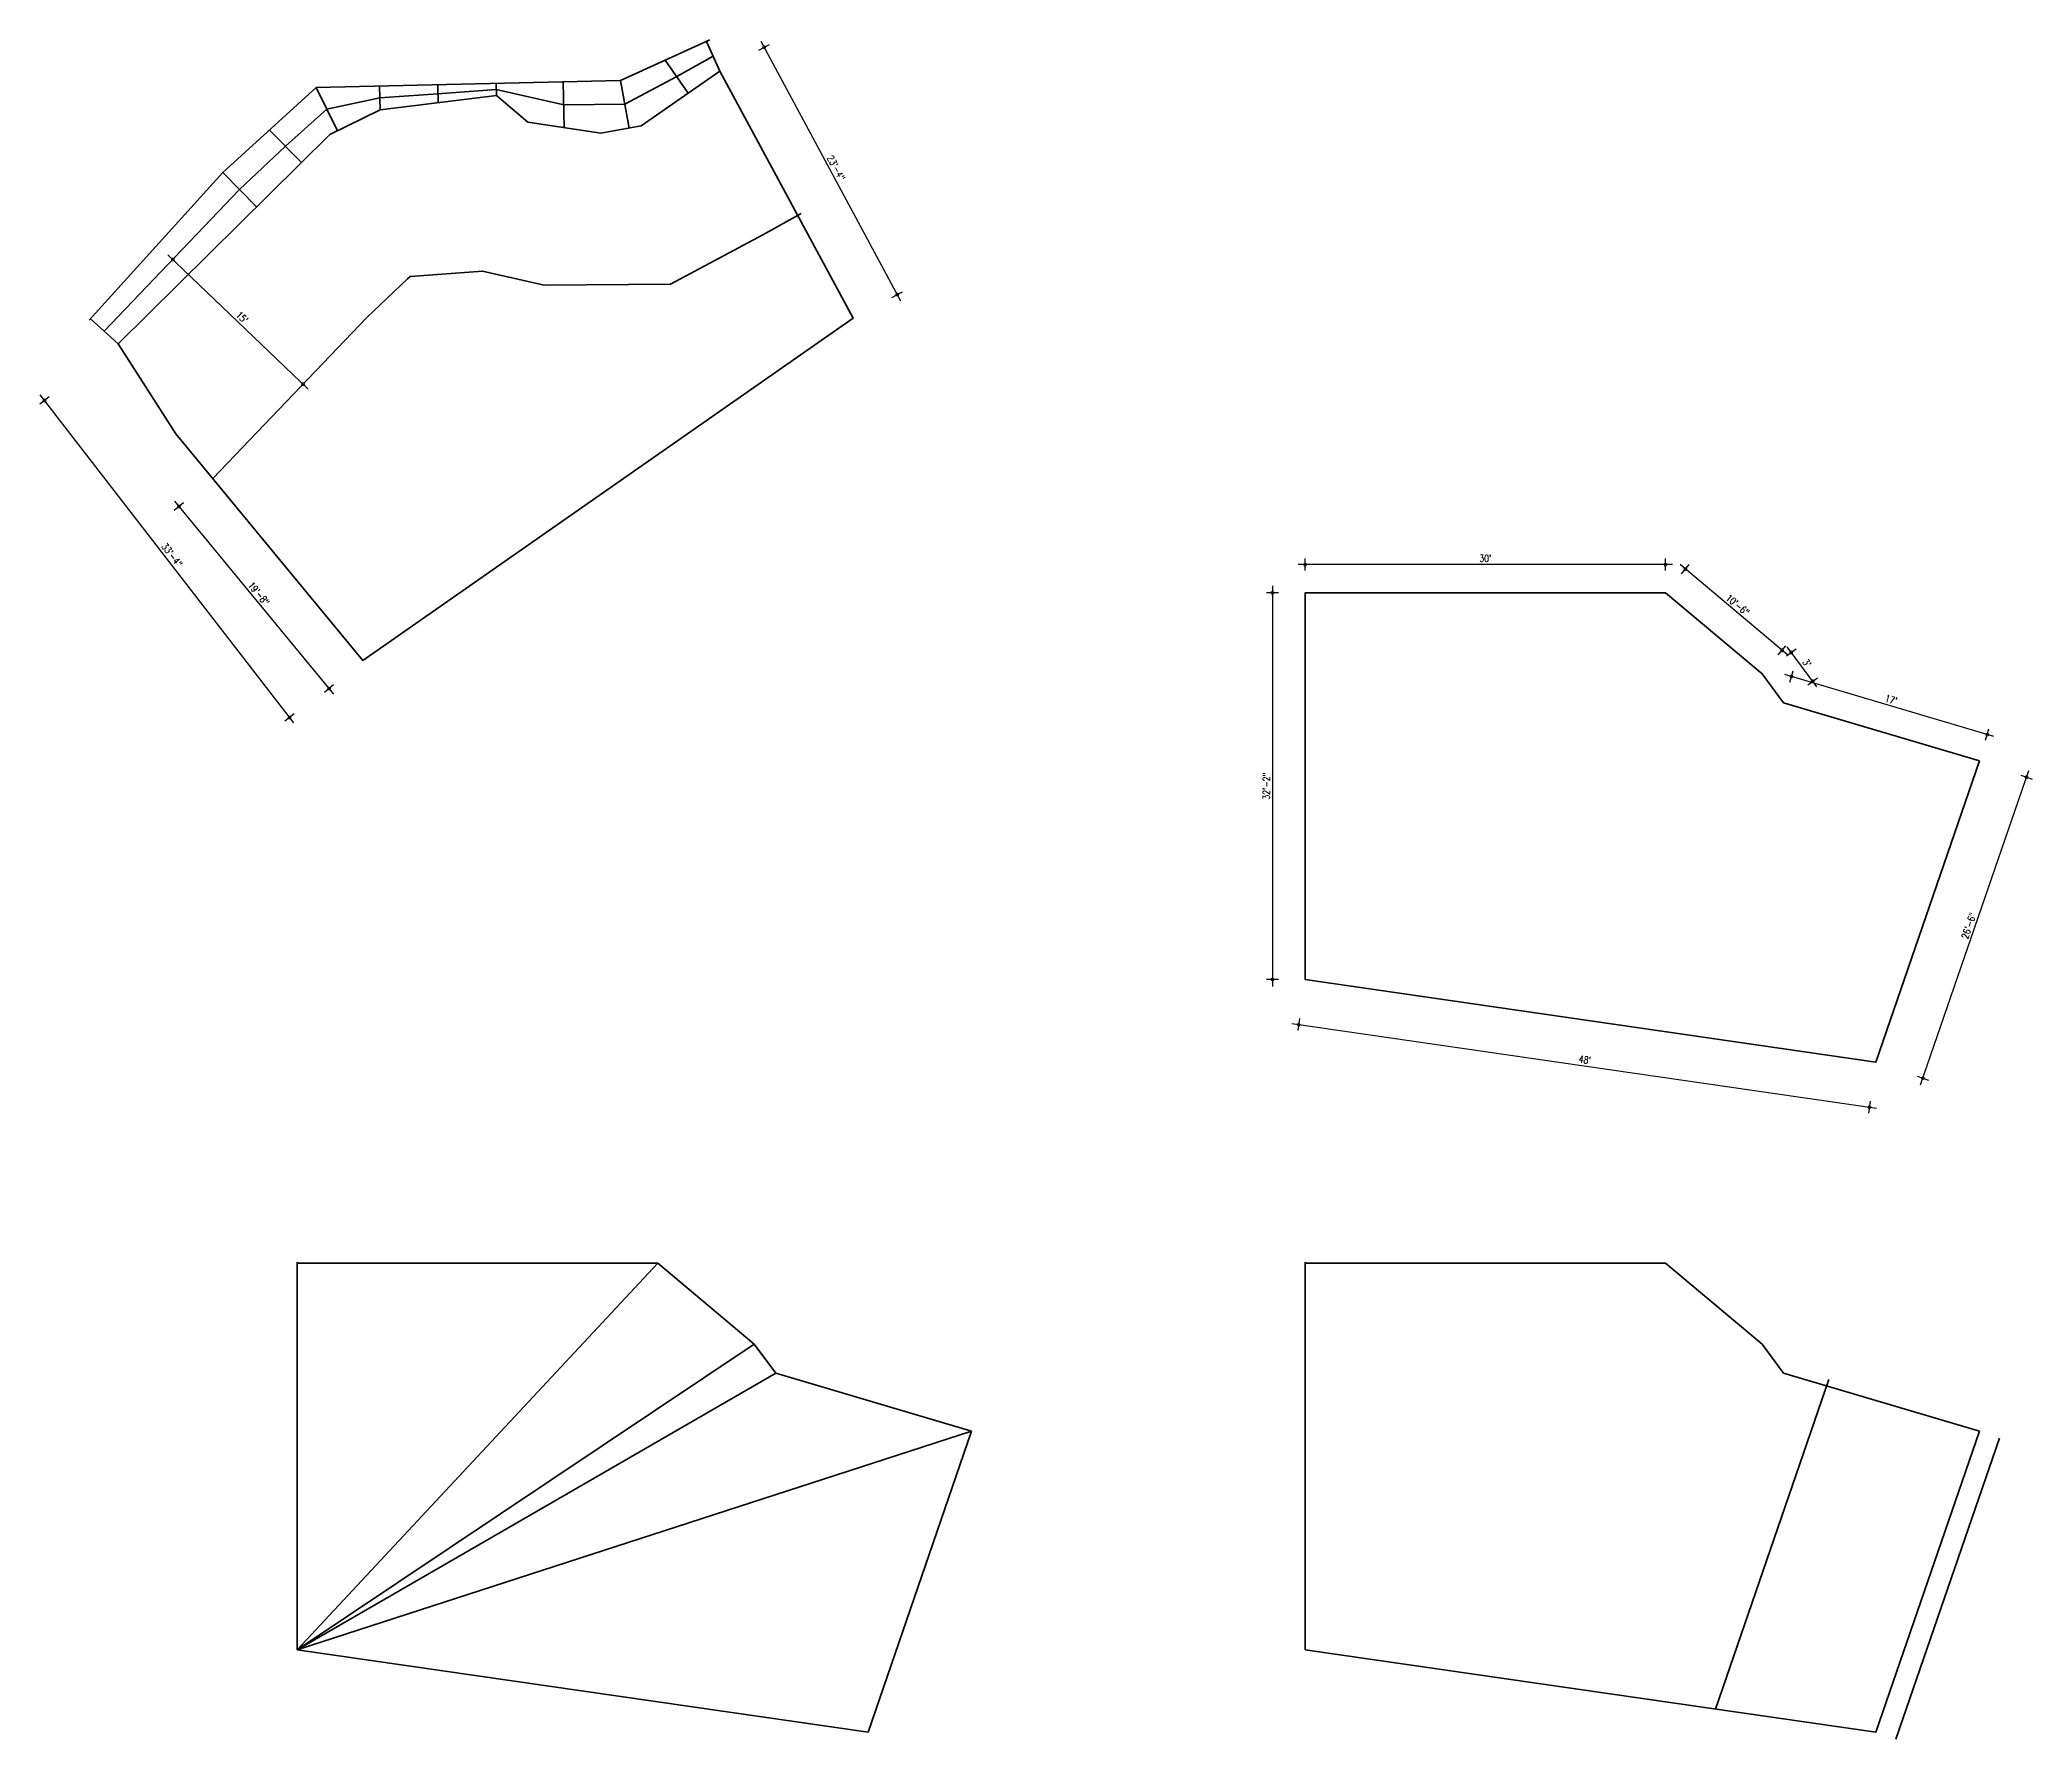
# Model space of a CAD drawing. Header units: inches. Extents: x 352533 to 378079, y -36324 to -23949.
# Drawn here: x 362134 to 364124, y -29526 to -27829 of the extents above; entities that cross this region are included whole.
import ezdxf

# ---------------------------------------------------------------- set-up
doc = ezdxf.new("R2010")
doc.units = ezdxf.units.IN
doc.header["$LTSCALE"] = 2
doc.header["$MEASUREMENT"] = 0
doc.header["$PDMODE"] = 34
doc.layers.get('0').update_dxf_attribs({"linetype": 'CONTINUOUS'})
doc.layers.get('DEFPOINTS').update_dxf_attribs({"color": 141, "linetype": 'CONTINUOUS'})
doc.layers.add('door', color=20, linetype='CONTINUOUS', lineweight=35)
doc.styles.add('ROMANS', font='Romans.shx', dxfattribs={"width": 0.8})
doc.dimstyles.new('8 SCALE', dxfattribs={"dimscale": 0, "dimtxt": 7, "dimasz": 6, "dimexe": 6, "dimexo": 2, "dimgap": 2, "dimtad": 1, "dimdec": 0, "dimzin": 0, "dimdsep": 46, "dimlunit": 4, "dimtxsty": 'ROMANS', "dimblk": 'DOTSMALL', "dimcen": 0, "dimdle": 7, "dimclrd": 8, "dimclre": 8, "dimclrt": 3, "dimadec": 0, "dimazin": 0, "dimtfac": 1, "dimtdec": 0, "dimtofl": 0, "dimtmove": 2, "dimatfit": 3, "dimfxl": 6, "dimfxlon": 1, "dimtolj": 1, "dimtzin": 0, "dimarcsym": 0})

# ---------------------------------------------------------------- blocks, each defined once
blk = doc.blocks.new('_DOTSMALL')
at = {"color": 0, "linetype": 'ByBlock', "const_width": 0.5}
blk.add_lwpolyline([(-0.0625, 0, 1), (0.0625, 0, 1)], format="xyb", close=True, dxfattribs=at)
blk = doc.blocks.new('*D93')
at = {"layer": 'DEFPOINTS', "color": 0, "ltscale": 0.5, "transparency": 16777216}
for p in [(362306.6, -28267.5), (362456.7, -28449.4), (362422.8, -28477.3)]:
    blk.add_point(p, dxfattribs=at)
at = {"layer": 'door', "color": 8, "lineweight": -2, "ltscale": 0.5, "transparency": 16777216}
for p, q in [((362277.4, -28291.6), (362268.1, -28299.3)), ((362268.3, -28290.1), (362427.3, -28482.7)), ((362427.4, -28473.5), (362418.2, -28481.1))]:
    blk.add_line(p, q, dxfattribs=at)
at = {"layer": 'door', "color": 8, "lineweight": -2, "ltscale": 0.5, "transparency": 16777216, "xscale": 6, "yscale": 6, "zscale": 6}
for p, rotation in [((362272.8, -28295.5), 129.5297210385525), ((362422.8, -28477.3), 309.5297210385525)]:
    blk.add_blockref('_DOTSMALL', p, dxfattribs=dict(at, rotation=rotation))
at = {"layer": 'door', "color": 3, "ltscale": 0.5, "transparency": 16777216, "insert": (362352.6, -28382.5), "char_height": 7, "attachment_point": 5, "rotation": 309.5297, "style": 'ROMANS'}
blk.add_mtext('\\A1;19\'-8"', dxfattribs=at)
blk = doc.blocks.new('*D94')
at = {"layer": 'DEFPOINTS', "color": 0, "ltscale": 0.5, "transparency": 16777216}
for p in [(362212, -28132.9), (362138.7, -28189.6), (362456.7, -28449.4)]:
    blk.add_point(p, dxfattribs=at)
at = {"layer": 'door', "color": 8, "lineweight": -2, "ltscale": 0.5, "transparency": 16777216}
for p, q in [((362143.4, -28185.9), (362133.9, -28193.2)), ((362387.6, -28511.6), (362134.4, -28184)), ((362388.1, -28502.4), (362378.6, -28509.7))]:
    blk.add_line(p, q, dxfattribs=at)
at = {"layer": 'door', "color": 8, "lineweight": -2, "ltscale": 0.5, "transparency": 16777216, "xscale": 6, "yscale": 6, "zscale": 6}
for p, rotation in [((362138.7, -28189.6), 127.7013689666522), ((362383.3, -28506.1), 307.7013689666522)]:
    blk.add_blockref('_DOTSMALL', p, dxfattribs=dict(at, rotation=rotation))
at = {"layer": 'door', "color": 3, "ltscale": 0.5, "transparency": 16777216, "insert": (362265.9, -28344), "char_height": 7, "attachment_point": 5, "rotation": 307.7014, "style": 'ROMANS'}
blk.add_mtext('\\A1;33\'-4"', dxfattribs=at)
blk = doc.blocks.new('*D95')
at = {"layer": 'DEFPOINTS', "color": 0, "ltscale": 0.5, "transparency": 16777216}
for p in [(363397.8, -28381.6), (363365.1, -28767.8), (363397.8, -28767.8)]:
    blk.add_point(p, dxfattribs=at)
at = {"layer": 'door', "color": 8, "lineweight": -2, "ltscale": 0.5, "transparency": 16777216}
for p, q in [((363365.1, -28374.6), (363365.1, -28774.8)), ((363371.1, -28381.6), (363359.1, -28381.6)), ((363371.1, -28767.8), (363359.1, -28767.8))]:
    blk.add_line(p, q, dxfattribs=at)
at = {"layer": 'door', "color": 8, "lineweight": -2, "ltscale": 0.5, "transparency": 16777216, "xscale": 6, "yscale": 6, "zscale": 6}
for p, rotation in [((363365.1, -28381.6), 90), ((363365.1, -28767.8), 270)]:
    blk.add_blockref('_DOTSMALL', p, dxfattribs=dict(at, rotation=rotation))
at = {"layer": 'door', "color": 3, "ltscale": 0.5, "transparency": 16777216, "insert": (363359, -28574.7), "char_height": 7, "attachment_point": 5, "rotation": 90, "style": 'ROMANS'}
blk.add_mtext('\\A1;32\'-2"', dxfattribs=at)
blk = doc.blocks.new('*D96')
at = {"layer": 'DEFPOINTS', "color": 0, "ltscale": 0.5, "transparency": 16777216}
for p in [(363397.8, -28767.8), (363967.9, -28850.2), (363961.4, -28895.3)]:
    blk.add_point(p, dxfattribs=at)
at = {"layer": 'door', "color": 8, "lineweight": -2, "ltscale": 0.5, "transparency": 16777216}
for p, q in [((363384.4, -28811.9), (363968.3, -28896.3)), ((363392.2, -28806.9), (363390.4, -28818.8)), ((363962.2, -28889.3), (363960.5, -28901.2))]:
    blk.add_line(p, q, dxfattribs=at)
at = {"layer": 'door', "color": 8, "lineweight": -2, "ltscale": 0.5, "transparency": 16777216, "xscale": 6, "yscale": 6, "zscale": 6}
for p, rotation in [((363391.3, -28812.9), 171.7743859951126), ((363961.4, -28895.3), 351.7743859951126)]:
    blk.add_blockref('_DOTSMALL', p, dxfattribs=dict(at, rotation=rotation))
at = {"layer": 'door', "color": 3, "ltscale": 0.5, "transparency": 16777216, "insert": (363677.2, -28848), "char_height": 7, "attachment_point": 5, "rotation": 351.7744, "style": 'ROMANS'}
blk.add_mtext("\\A1;48'", dxfattribs=at)
blk = doc.blocks.new('*D97')
at = {"layer": 'DEFPOINTS', "color": 0, "ltscale": 0.5, "transparency": 16777216}
for p in [(364071.3, -28549.5), (364118.3, -28565.7), (363967.9, -28850.2)]:
    blk.add_point(p, dxfattribs=at)
at = {"layer": 'door', "color": 8, "lineweight": -2, "ltscale": 0.5, "transparency": 16777216}
for p, q in [((364012.5, -28873), (364120.5, -28559)), ((364112.6, -28563.7), (364123.9, -28567.6)), ((364009.1, -28864.4), (364020.5, -28868.3))]:
    blk.add_line(p, q, dxfattribs=at)
at = {"layer": 'door', "color": 8, "lineweight": -2, "ltscale": 0.5, "transparency": 16777216, "xscale": 6, "yscale": 6, "zscale": 6}
for p, rotation in [((364118.3, -28565.7), 71.01904798439344), ((364014.8, -28866.4), 251.0190479843934)]:
    blk.add_blockref('_DOTSMALL', p, dxfattribs=dict(at, rotation=rotation))
at = {"layer": 'door', "color": 3, "ltscale": 0.5, "transparency": 16777216, "insert": (364060.7, -28714), "char_height": 7, "attachment_point": 5, "rotation": 71.019, "style": 'ROMANS'}
blk.add_mtext('\\A1;26\'-6"', dxfattribs=at)
blk = doc.blocks.new('*D98')
at = {"layer": 'DEFPOINTS', "color": 0, "ltscale": 0.5, "transparency": 16777216}
for p in [(363883.5, -28465.2), (363875.7, -28491.6), (364071.3, -28549.5)]:
    blk.add_point(p, dxfattribs=at)
at = {"layer": 'door', "color": 8, "lineweight": -2, "ltscale": 0.5, "transparency": 16777216}
for p, q in [((364085.8, -28525.2), (363876.8, -28463.2)), ((363881.8, -28471), (363885.2, -28459.5)), ((364077.4, -28528.9), (364080.8, -28517.4))]:
    blk.add_line(p, q, dxfattribs=at)
at = {"layer": 'door', "color": 8, "lineweight": -2, "ltscale": 0.5, "transparency": 16777216, "xscale": 6, "yscale": 6, "zscale": 6}
for p, rotation in [((363883.5, -28465.2), 163.4993407516667), ((364079.1, -28523.2), 343.4993407516667)]:
    blk.add_blockref('_DOTSMALL', p, dxfattribs=dict(at, rotation=rotation))
at = {"layer": 'door', "color": 3, "ltscale": 0.5, "transparency": 16777216, "insert": (363983.1, -28488.3), "char_height": 7, "attachment_point": 5, "rotation": 343.4993, "style": 'ROMANS'}
blk.add_mtext("\\A1;17'", dxfattribs=at)
blk = doc.blocks.new('*D99')
at = {"layer": 'DEFPOINTS', "color": 0, "ltscale": 0.5, "transparency": 16777216}
for p in [(363883.2, -28441.1), (363854.2, -28462.7), (363875.7, -28491.6)]:
    blk.add_point(p, dxfattribs=at)
at = {"layer": 'door', "color": 8, "lineweight": -2, "ltscale": 0.5, "transparency": 16777216}
for p, q in [((363908.9, -28475.6), (363879.1, -28435.5)), ((363878.4, -28444.7), (363888.1, -28437.5)), ((363899.9, -28473.5), (363909.6, -28466.4))]:
    blk.add_line(p, q, dxfattribs=at)
at = {"layer": 'door', "color": 8, "lineweight": -2, "ltscale": 0.5, "transparency": 16777216, "xscale": 6, "yscale": 6, "zscale": 6}
for p, rotation in [((363883.2, -28441.1), 126.6738570901885), ((363904.7, -28470), 306.6738570901885)]:
    blk.add_blockref('_DOTSMALL', p, dxfattribs=dict(at, rotation=rotation))
at = {"layer": 'door', "color": 3, "ltscale": 0.5, "transparency": 16777216, "insert": (363898.9, -28451.8), "char_height": 7, "attachment_point": 5, "rotation": 306.6739, "style": 'ROMANS'}
blk.add_mtext("\\A1;3'", dxfattribs=at)
blk = doc.blocks.new('*D100')
at = {"layer": 'DEFPOINTS', "color": 0, "ltscale": 0.5, "transparency": 16777216}
for p in [(363777.7, -28358), (363757.8, -28381.6), (363854.2, -28462.7)]:
    blk.add_point(p, dxfattribs=at)
at = {"layer": 'door', "color": 8, "lineweight": -2, "ltscale": 0.5, "transparency": 16777216}
for p, q in [((363879.4, -28443.6), (363772.3, -28353.5)), ((363773.8, -28362.6), (363781.5, -28353.4)), ((363870.2, -28443.7), (363877.9, -28434.5))]:
    blk.add_line(p, q, dxfattribs=at)
at = {"layer": 'door', "color": 8, "lineweight": -2, "ltscale": 0.5, "transparency": 16777216, "xscale": 6, "yscale": 6, "zscale": 6}
for p, rotation in [((363777.7, -28358), 139.9182439535003), ((363874.1, -28439.1), 319.9182439535003)]:
    blk.add_blockref('_DOTSMALL', p, dxfattribs=dict(at, rotation=rotation))
at = {"layer": 'door', "color": 3, "ltscale": 0.5, "transparency": 16777216, "insert": (363829.8, -28393.8), "char_height": 7, "attachment_point": 5, "rotation": 319.9182, "style": 'ROMANS'}
blk.add_mtext('\\A1;10\'-6"', dxfattribs=at)
blk = doc.blocks.new('*D101')
at = {"layer": 'DEFPOINTS', "color": 0, "ltscale": 0.5, "transparency": 16777216}
for p in [(363397.8, -28353.5), (363397.8, -28381.6), (363757.8, -28381.6)]:
    blk.add_point(p, dxfattribs=at)
at = {"layer": 'door', "color": 8, "lineweight": -2, "ltscale": 0.5, "transparency": 16777216}
for p, q in [((363764.8, -28353.5), (363390.8, -28353.5)), ((363397.8, -28359.5), (363397.8, -28347.5)), ((363757.8, -28359.5), (363757.8, -28347.5))]:
    blk.add_line(p, q, dxfattribs=at)
at = {"layer": 'door', "color": 8, "lineweight": -2, "ltscale": 0.5, "transparency": 16777216, "xscale": 6, "yscale": 6, "zscale": 6, "rotation": 180}
blk.add_blockref('_DOTSMALL', (363397.8, -28353.5), dxfattribs=at)
at = {"layer": 'door', "color": 8, "lineweight": -2, "ltscale": 0.5, "transparency": 16777216, "xscale": 6, "yscale": 6, "zscale": 6}
blk.add_blockref('_DOTSMALL', (363757.8, -28353.5), dxfattribs=at)
at = {"layer": 'door', "color": 3, "ltscale": 0.5, "transparency": 16777216, "insert": (363577.8, -28347.3), "char_height": 7, "attachment_point": 5, "style": 'ROMANS'}
blk.add_mtext("\\A1;30'", dxfattribs=at)
blk = doc.blocks.new('*D102')
at = {"layer": 'DEFPOINTS', "color": 0, "ltscale": 0.5, "transparency": 16777216}
for p in [(362813.2, -27860.5), (362990.4, -28083.7), (362946.2, -28107.5)]:
    blk.add_point(p, dxfattribs=at)
at = {"layer": 'door', "color": 8, "lineweight": -2, "ltscale": 0.5, "transparency": 16777216}
for p, q in [((362852.1, -27839.6), (362862.7, -27833.9)), ((362854.1, -27830.6), (362993.7, -28089.9)), ((362985.1, -28086.6), (362995.7, -28080.9))]:
    blk.add_line(p, q, dxfattribs=at)
at = {"layer": 'door', "color": 8, "lineweight": -2, "ltscale": 0.5, "transparency": 16777216, "xscale": 6, "yscale": 6, "zscale": 6}
for p, rotation in [((362857.4, -27836.7), 118.2947042648567), ((362990.4, -28083.7), 298.2947042648566)]:
    blk.add_blockref('_DOTSMALL', p, dxfattribs=dict(at, rotation=rotation))
at = {"layer": 'door', "color": 3, "ltscale": 0.5, "transparency": 16777216, "insert": (362929.3, -27957.3), "char_height": 7, "attachment_point": 5, "rotation": 298.2947, "style": 'ROMANS'}
blk.add_mtext('\\A1;23\'-4"', dxfattribs=at)
blk = doc.blocks.new('*D181')
at = {"layer": 'DEFPOINTS', "color": 0, "ltscale": 0.5, "transparency": 16777216}
for p in [(362265.9, -28049.7), (362396, -28174.1), (362396.8, -28173.2)]:
    blk.add_point(p, dxfattribs=at)
at = {"layer": 'door', "color": 8, "lineweight": -2, "ltscale": 0.5, "transparency": 16777216}
for p, q in [((362261.7, -28044), (362401.9, -28178.1)), ((362266.7, -28048.8), (362270.9, -28044.5)), ((362396.8, -28173.2), (362400.9, -28168.9))]:
    blk.add_line(p, q, dxfattribs=at)
at = {"layer": 'door', "color": 8, "lineweight": -2, "ltscale": 0.5, "transparency": 16777216, "xscale": 6, "yscale": 6, "zscale": 6}
for p, rotation in [((362266.7, -28048.8), 136.2740981288983), ((362396.8, -28173.2), 316.2740981288983)]:
    blk.add_blockref('_DOTSMALL', p, dxfattribs=dict(at, rotation=rotation))
at = {"layer": 'door', "color": 3, "ltscale": 0.5, "transparency": 16777216, "insert": (362336, -28106.6), "char_height": 7, "attachment_point": 5, "rotation": 316.2741, "style": 'ROMANS'}
blk.add_mtext("\\A1;15'", dxfattribs=at)

msp = doc.modelspace()

# ---------------------------------------------------------------- linework, layer by layer
at = {"layer": 'door', "ltscale": 0.5}
for p, q in [((362813.24, -27860.52), (362799.81, -27830.89)), ((362758.52, -27849.6), (362781.54, -27882.62)), ((362410, -27877.06), (362431.09, -27920.18)), ((362473.72, -27899.33), (362473.16, -27875.56)), ((362531.82, -27892.16), (362531.39, -27874.17)), ((362589.92, -27885), (362589.63, -27872.78)), ((362657.78, -27917.18), (362656.69, -27871.19)), ((362713.91, -27869.83), (362722.55, -27917.54)), ((362363.29, -27919.46), (362395.27, -27951.83)), ((362316.58, -27961.86), (362350.44, -27996.13)), ((362212.03, -28132.89), (362184.46, -28107.95)), ((362391.08, -29050.22), (362391.08, -29437.22)), ((362391.08, -29437.22), (362751.07, -29050.98)), ((362751.07, -29050.98), (362391.08, -29050.98)), ((362847.48, -29132.11), (362751.07, -29050.98)), ((363397.82, -29050.22), (363397.82, -29437.22)), ((363757.82, -29050.98), (363397.82, -29050.98)), ((363854.22, -29132.11), (363757.82, -29050.98)), ((362391.08, -29437.22), (362847.48, -29132.11)), ((362847.48, -29132.11), (362868.98, -29160.98)), ((363854.22, -29132.11), (363875.72, -29160.98)), ((362868.98, -29160.98), (362391.08, -29437.22)), ((362868.98, -29160.98), (363064.58, -29218.92)), ((363920.97, -29167.21), (363807.71, -29496.48)), ((363875.72, -29160.98), (364071.32, -29218.92)), ((363064.58, -29218.92), (362391.08, -29437.22)), ((363064.58, -29218.92), (362961.15, -29519.63)), ((363397.82, -29437.22), (363397.82, -29227.22)), ((364071.32, -29218.92), (363967.89, -29519.63)), ((364091.18, -29225.75), (363987.75, -29526.46)), ((362961.15, -29519.63), (362391.08, -29437.22)), ((363967.89, -29519.63), (363397.82, -29437.22))]:
    msp.add_line(p, q, dxfattribs=at)
for points in [[(362183.32, -28109.21), (362316.58, -27961.86), (362410, -27877.06), (362713.91, -27869.83), (362803.14, -27829.38)], [(362198.24, -28120.42), (362333.51, -27979), (362379.28, -27935.65), (362420.54, -27898.62), (362473.44, -27887.44), (362531.61, -27883.17), (362589.78, -27878.89), (362657.23, -27894.19), (362718.23, -27893.68), (362770.03, -27866.11), (362806.53, -27845.7)], [(362306.6, -28267.54), (362460.52, -28106.63), (362501.3, -28068), (362503.87, -28065.69), (362544.8, -28062.68), (362576.18, -28060.38), (362637.82, -28074.35), (362763.83, -28073.31), (362856.25, -28024.13), (362894.38, -28002.81)]]:
    msp.add_lwpolyline(points, dxfattribs=at)
msp.add_lwpolyline([(362212.03, -28132.89), (362269.64, -28222.75), (362456.65, -28449.38), (362946.2, -28107.49), (362813.24, -27860.52), (362734.59, -27915.35), (362694.19, -27922.67), (362621.37, -27911.69), (362589.92, -27885), (362473.72, -27899.33), (362423.59, -27923.86)], close=True, dxfattribs=at)
at = {"layer": 'door', "color": 41, "ltscale": 0.5, "true_color": 0xf4ee51}
msp.add_lwpolyline([(364071.32, -28549.51), (363875.72, -28491.57), (363854.22, -28462.7), (363757.82, -28381.57), (363397.82, -28381.57), (363397.82, -28767.81), (363967.89, -28850.22)], close=True, dxfattribs=at)

# ---------------------------------------------------------------- dimensions: what is measured, and where the dimension line sits
at = {"layer": 'door', "ltscale": 0.5}
for p1, p2, distance, picture, middle in [((362813.24, -27860.52), (362946.2, -28107.49), 50.17, '*D102', (362929.32, -27957.3)), ((362265.88, -28049.71), (362395.96, -28174.12), 1.22, '*D181', (362336.02, -28106.58)), ((362456.65, -28449.38), (362212.03, -28132.89), 92.69, '*D94', (362265.89, -28344.04)), ((362306.6, -28267.54), (362456.65, -28449.38), -43.86, '*D93', (362352.55, -28382.45)), ((363854.22, -28462.7), (363757.82, -28381.57), -30.83, '*D100', (363829.84, -28393.83)), ((363875.72, -28491.57), (363854.22, -28462.7), -36.18, '*D99', (363898.94, -28451.84)), ((364071.32, -28549.51), (363875.72, -28491.57), -27.47, '*D98', (363983.08, -28488.29)), ((363967.89, -28850.22), (364071.32, -28549.51), -49.63, '*D97', (364060.71, -28714.01)), ((363397.82, -28767.81), (363967.89, -28850.22), -45.53, '*D96', (363677.22, -28847.98))]:
    dim = msp.add_aligned_dim(p1=p1, p2=p2, distance=distance, dimstyle='8 SCALE', override={"dimscale": 1}, dxfattribs=at)
    dim.commit()
    dim.dimension.update_dxf_attribs({"geometry": picture, "text_midpoint": middle})
dim = msp.add_linear_dim(base=(363397.82, -28353.49), p1=(363757.82, -28381.57), p2=(363397.82, -28381.57), dimstyle='8 SCALE', override={"dimscale": 1}, dxfattribs=at)
dim.commit()
dim.dimension.update_dxf_attribs({"geometry": '*D101', "text_midpoint": (363577.82, -28347.32)})
dim = msp.add_linear_dim(base=(363365.12, -28767.81), p1=(363397.82, -28381.57), p2=(363397.82, -28767.81), angle=90, dimstyle='8 SCALE', override={"dimscale": 1}, dxfattribs=at)
dim.commit()
dim.dimension.update_dxf_attribs({"geometry": '*D95', "text_midpoint": (363358.95, -28574.69)})

doc.saveas('drawing.dxf')
